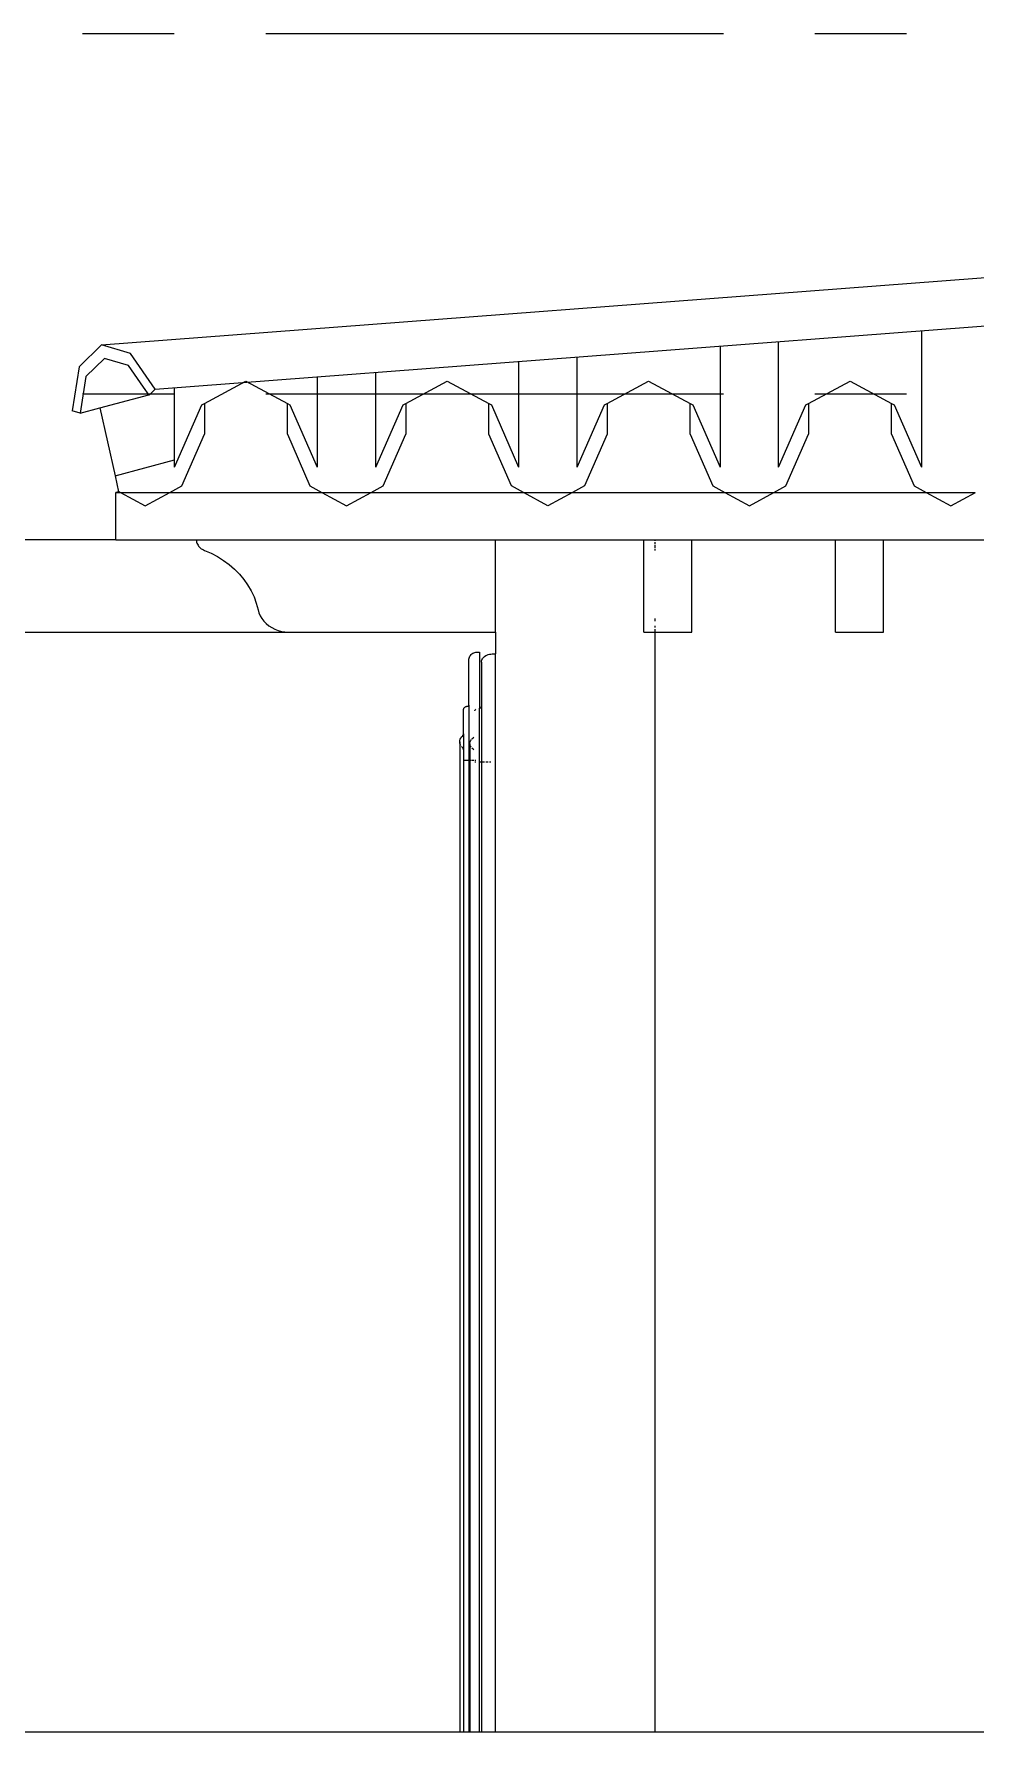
# Model space of a CAD drawing. Header units: millimetres. Extents: x -78046 to 260989, y -99288 to 158505.
# Drawn here: x 239099 to 240404, y 78694 to 81050 of the extents above; entities that cross this region are included whole.
import ezdxf

# ---------------------------------------------------------------- set-up
doc = ezdxf.new("R2010")
doc.units = ezdxf.units.MM
doc.header["$LTSCALE"] = 100
doc.linetypes.add('CENTER', pattern=[50.8, 31.75, -6.35, 6.35, -6.35])
for name, color, linetype, lineweight in [('-CENTER', 143, 'CENTER', 13), ('-HATCH', 8, 'Continuous', 5), ('-LINE1', 7, 'Continuous', 18)]:
    doc.layers.add(name, color=color, linetype=linetype, lineweight=lineweight)

msp = doc.modelspace()

# ---------------------------------------------------------------- linework, layer by layer
at = {"layer": '-CENTER', "ltscale": 0.2}
for p, q in [((256311.3, 81049.9), (223492.9, 81049.9)), ((256311.3, 80549.9), (223492.9, 80549.9))]:
    msp.add_line(p, q, dxfattribs=at)
at = {"layer": '-HATCH'}
for p, q in [((239267.1, 80557.1), (241727, 80744.5)), ((240330, 80638.1), (240330, 80448.8)), ((240050.6, 80616.8), (240050.6, 80448.8)), ((240131.9, 80448.8), (240131.9, 80623)), ((239771.2, 80595.5), (239771.2, 80448.8)), ((239852.5, 80448.8), (239852.5, 80601.7)), ((239293.7, 80448.8), (239293.7, 80559.1)), ((239335.2, 80537.2), (239392.8, 80568.3)), ((239392.8, 80568.3), (239450.4, 80537.2)), ((239491.8, 80574.2), (239491.8, 80448.8)), ((239573.1, 80448.8), (239573.1, 80580.4)), ((239614.6, 80537.2), (239672.2, 80568.3)), ((239672.2, 80568.3), (239729.8, 80537.2)), ((239894, 80537.2), (239951.6, 80568.3)), ((239951.6, 80568.3), (240009.2, 80537.2)), ((240173.4, 80537.2), (240231, 80568.3)), ((240231, 80568.3), (240288.6, 80537.2)), ((239293.7, 80448.8), (239331.6, 80535.2)), ((239331.6, 80535.2), (239335.2, 80537.2)), ((239335.2, 80537.2), (239335.2, 80494.4)), ((239450.4, 80494.4), (239450.4, 80537.2)), ((239450.4, 80537.2), (239454, 80535.2)), ((239454, 80535.2), (239491.8, 80448.8)), ((239573.1, 80448.8), (239611, 80535.2)), ((239611, 80535.2), (239614.6, 80537.2)), ((239614.6, 80537.2), (239614.6, 80494.4)), ((239729.8, 80494.4), (239729.8, 80537.2)), ((239729.8, 80537.2), (239733.4, 80535.2)), ((239733.4, 80535.2), (239771.2, 80448.8)), ((239852.5, 80448.8), (239890.4, 80535.2)), ((239890.4, 80535.2), (239894, 80537.2)), ((239894, 80537.2), (239894, 80494.4)), ((240009.2, 80494.4), (240009.2, 80537.2)), ((240009.2, 80537.2), (240012.8, 80535.2)), ((240012.8, 80535.2), (240050.6, 80448.8)), ((240131.9, 80448.8), (240169.8, 80535.2)), ((240169.8, 80535.2), (240173.4, 80537.2)), ((240173.4, 80537.2), (240173.4, 80494.4)), ((240288.6, 80494.4), (240288.6, 80537.2)), ((240288.6, 80537.2), (240292.2, 80535.2)), ((240292.2, 80535.2), (240330, 80448.8)), ((239190.2, 80531.1), (239211.3, 80437)), ((239303.9, 80422.7), (239335.2, 80494.4)), ((239450.4, 80494.4), (239481.7, 80422.7)), ((239583.3, 80422.7), (239614.6, 80494.4)), ((239761.1, 80422.7), (239729.8, 80494.4)), ((239894, 80494.4), (239862.7, 80422.7)), ((240009.2, 80494.4), (240040.5, 80422.7)), ((240142.1, 80422.7), (240173.4, 80494.4)), ((240288.6, 80494.4), (240319.9, 80422.7)), ((239211.3, 80437), (239293.7, 80458.9)), ((239211.3, 80437), (239216.2, 80414.8)), ((239287.2, 80413.7), (239303.9, 80422.7)), ((239481.7, 80422.7), (239498.4, 80413.7)), ((239566.6, 80413.7), (239583.3, 80422.7)), ((239777.8, 80413.7), (239761.1, 80422.7)), ((239862.7, 80422.7), (239846, 80413.7)), ((240040.5, 80422.7), (240057.2, 80413.7)), ((240125.4, 80413.7), (240142.1, 80422.7)), ((240319.9, 80422.7), (240336.6, 80413.7)), ((239216.2, 80414.8), (239212.2, 80413.7)), ((239212.2, 80413.7), (239498.4, 80413.7)), ((239216.1, 80415.3), (239219, 80413.7)), ((239219, 80413.7), (239253.1, 80395.3)), ((239219.8, 80413.7), (239286.4, 80413.7)), ((239253.1, 80395.3), (239287.2, 80413.7)), ((239498.4, 80413.7), (239532.5, 80395.3)), ((239499.2, 80413.7), (239565.8, 80413.7)), ((239532.5, 80395.3), (239566.6, 80413.7)), ((239566.6, 80413.7), (239777.8, 80413.7)), ((239811.9, 80395.3), (239777.8, 80413.7)), ((239778.6, 80413.7), (239845.2, 80413.7)), ((239846, 80413.7), (239811.9, 80395.3)), ((239846, 80413.7), (240057.2, 80413.7)), ((240057.2, 80413.7), (240091.3, 80395.3)), ((240058, 80413.7), (240124.6, 80413.7)), ((240091.3, 80395.3), (240125.4, 80413.7)), ((240125.4, 80413.7), (240336.6, 80413.7)), ((240336.6, 80413.7), (240370.7, 80395.3)), ((240337.4, 80413.7), (240404, 80413.7)), ((240370.7, 80395.3), (240404.8, 80413.7))]:
    msp.add_line(p, q, dxfattribs=at)
at = {"layer": '-LINE1', "color": 0, "lineweight": 20}
for p, q in [((239192.5, 80618.6), (241383.8, 80785.6)), ((239192.5, 80618.6), (239161.5, 80588.2)), ((239232.9, 80606.6), (239192.5, 80618.6)), ((239267.2, 80556.9), (239232.9, 80606.6)), ((239161.5, 80588.2), (239151.6, 80527)), ((239196.7, 80599.6), (239170.9, 80574.4)), ((239230.2, 80589.7), (239196.7, 80599.6)), ((239250.7, 80559.9), (239230.2, 80589.7)), ((239170.9, 80574.4), (239162.8, 80523.7)), ((239258.6, 80548.5), (239250.7, 80559.9)), ((239190.2, 80531.1), (239258.1, 80549.2)), ((239267.2, 80556.9), (239258.6, 80548.5)), ((239162.8, 80523.7), (239151.6, 80527)), ((239162.8, 80523.7), (239190.2, 80531.1)), ((239212.2, 80348), (239212.2, 80413.7)), ((239212.2, 80348), (236644.2, 80348)), ((239212.2, 80348), (239324, 80348)), ((239324, 80348), (239324.2, 80346.4)), ((239324, 80348), (239739.2, 80348)), ((239324.2, 80346.4), (239324.5, 80344.9)), ((239739.2, 80220), (239739.2, 80348)), ((239739.2, 80348), (239945, 80348)), ((239945, 80348), (239960.8, 80348)), ((239945, 80220), (239945, 80348)), ((239960.8, 80346.4), (239960.8, 80348)), ((239960.8, 80348), (240011.5, 80348)), ((240011.5, 80348), (240210.9, 80348)), ((240011.5, 80220), (240011.5, 80348)), ((240210.9, 80348), (240277.3, 80348)), ((240210.9, 80220), (240210.9, 80348)), ((240277.3, 80348), (240476.7, 80348)), ((240277.3, 80220), (240277.3, 80348)), ((239324.5, 80344.9), (239325, 80343.4)), ((239325, 80343.4), (239325.6, 80341.9)), ((239325.6, 80341.9), (239326.4, 80340.5)), ((239326.4, 80340.5), (239327.3, 80339.2)), ((239327.3, 80339.2), (239328.4, 80337.9)), ((239328.4, 80337.9), (239329.6, 80336.8)), ((239329.6, 80336.8), (239330.9, 80335.7)), ((239330.9, 80335.7), (239332.3, 80334.8)), ((239332.3, 80334.8), (239333.8, 80334)), ((239333.8, 80334), (239335.4, 80333.3)), ((239335.4, 80333.3), (239344.6, 80329.3)), ((239344.6, 80329.3), (239353.4, 80324.7)), ((239353.4, 80324.7), (239361.8, 80319.5)), ((239960.8, 80341.9), (239960.8, 80344.9)), ((239960.8, 80336.8), (239960.8, 80340.5)), ((239960.8, 80333.3), (239960.8, 80335.7)), ((239361.8, 80319.5), (239369.7, 80313.7)), ((239369.7, 80313.7), (239377, 80307.3)), ((239377, 80307.3), (239383.8, 80300.4)), ((239383.8, 80300.4), (239389.9, 80293)), ((239389.9, 80293), (239395.3, 80285.3)), ((239395.3, 80285.3), (239400.1, 80277.1)), ((239400.1, 80277.1), (239404.1, 80268.7)), ((239404.1, 80268.7), (239407.3, 80259.9)), ((239407.3, 80259.9), (239409.8, 80251)), ((239409.8, 80251), (239411, 80246.7)), ((239411, 80246.7), (239412.8, 80242.6)), ((239412.8, 80242.6), (239415.1, 80238.7)), ((239415.1, 80238.7), (239417.9, 80235.1)), ((239417.9, 80235.1), (239421.1, 80231.7)), ((239421.1, 80231.7), (239424.8, 80228.7)), ((239424.8, 80228.7), (239428.7, 80226.1)), ((239960.8, 80235.1), (239960.8, 80238.7)), ((239960.8, 80226.1), (239960.8, 80228.7)), ((236772.1, 80220), (239451.9, 80220)), ((239428.7, 80226.1), (239433, 80224)), ((239433, 80224), (239437.5, 80222.2)), ((239437.5, 80222.2), (239442.2, 80221)), ((239442.2, 80221), (239447, 80220.2)), ((239447, 80220.2), (239451.9, 80220)), ((239451.9, 80220), (239739.2, 80220)), ((239739.2, 80220), (239739.2, 80189.6)), ((239945, 80220), (239960.8, 80220)), ((239960.8, 80221), (239960.8, 80224)), ((239960.8, 80220), (239960.8, 80220.2)), ((239960.8, 80220), (240011.5, 80220)), ((239960.8, 78693.7), (239960.8, 80220)), ((240210.9, 80220), (240277.3, 80220)), ((239702.1, 80180.8), (239702.2, 80182)), ((239702.1, 80118.7), (239702.1, 80180.8)), ((239702.2, 80182.3), (239702.5, 80183.7)), ((239702.2, 80182), (239702.2, 80182.3)), ((239702.5, 80183.7), (239702.9, 80185.1)), ((239702.9, 80185.1), (239703.6, 80186.4)), ((239703.6, 80186.4), (239704.4, 80187.6)), ((239704.4, 80187.6), (239705.4, 80188.7)), ((239705.4, 80188.7), (239706.5, 80189.7)), ((239706.5, 80189.7), (239707.7, 80190.5)), ((239707.7, 80190.5), (239709, 80191.2)), ((239709, 80191.2), (239710.4, 80191.7)), ((239710.4, 80191.7), (239711.9, 80191.9)), ((239711.9, 80191.9), (239713.3, 80192)), ((239713.3, 80192), (239717.1, 80192)), ((239717.1, 80192), (239717.1, 80114.6)), ((239719.9, 80179.9), (239720.2, 80181.3)), ((239720.2, 80181.3), (239720.9, 80182.7)), ((239720.9, 80182.7), (239721.7, 80184)), ((239721.7, 80184), (239722.8, 80185.2)), ((239722.8, 80185.2), (239724, 80186.3)), ((239724, 80186.3), (239725.5, 80187.3)), ((239725.5, 80187.3), (239727.1, 80188.1)), ((239727.1, 80188.1), (239728.8, 80188.8)), ((239728.8, 80188.8), (239730.6, 80189.3)), ((239730.6, 80189.3), (239732.5, 80189.5)), ((239732.5, 80189.5), (239734.4, 80189.6)), ((239734.4, 80189.6), (239739.2, 80189.6)), ((239739.2, 78693.7), (239739.2, 80189.6)), ((239719.7, 80178.4), (239719.9, 80179.6)), ((239719.7, 80178.4), (239719.7, 80116.5)), ((239719.9, 80179.6), (239719.9, 80179.9)), ((239694.6, 80112.1), (239694.8, 80112.9)), ((239694.6, 80111.9), (239694.6, 80112.1)), ((239694.6, 80111.4), (239694.6, 80111.9)), ((239694.6, 80078.6), (239694.6, 80111.4)), ((239694.8, 80112.9), (239695, 80113.6)), ((239695, 80113.6), (239695.3, 80114.2)), ((239695.3, 80114.2), (239695.7, 80114.8)), ((239695.7, 80114.8), (239696.2, 80115.4)), ((239696.2, 80115.4), (239696.8, 80115.9)), ((239696.8, 80115.9), (239697.4, 80116.3)), ((239697.4, 80116.3), (239698.1, 80116.6)), ((239698.1, 80116.6), (239698.8, 80116.8)), ((239698.8, 80116.8), (239699.5, 80117)), ((239699.5, 80117), (239700.2, 80117)), ((239700.2, 80117), (239700.8, 80117.1)), ((239700.8, 80117.1), (239701.3, 80117.4)), ((239701.3, 80117.4), (239701.7, 80117.8)), ((239701.7, 80117.8), (239702, 80118.3)), ((239702, 80118.3), (239702.1, 80118.7)), ((239702.1, 80118.7), (239702.1, 80042)), ((239710.4, 80110.9), (239710.5, 80111.2)), ((239710.5, 80111.2), (239711, 80111.8)), ((239711, 80111.8), (239711.5, 80112.4)), ((239711.5, 80112.4), (239711.9, 80112.8)), ((239717.1, 80114.6), (239717.3, 80114.6)), ((239717.1, 80039.6), (239717.1, 80114.6)), ((239717.3, 80114.6), (239718.1, 80114.7)), ((239718.1, 80114.7), (239718.7, 80115)), ((239718.7, 80115), (239719.3, 80115.4)), ((239719.3, 80115.4), (239719.6, 80115.9)), ((239719.6, 80115.9), (239719.7, 80116.5)), ((239719.7, 80116.5), (239719.7, 80039.6)), ((239689.6, 80067.7), (239689.7, 80069.5)), ((239689.6, 80067.5), (239689.6, 80067.7)), ((239689.7, 80066), (239689.6, 80067.5)), ((239689.6, 80067.5), (239689.6, 78693.7)), ((239689.7, 80069.5), (239690.2, 80071.2)), ((239690.2, 80064.2), (239689.7, 80066)), ((239690.2, 80071.2), (239690.9, 80072.9)), ((239690.9, 80062.6), (239690.2, 80064.2)), ((239690.9, 80072.9), (239691.9, 80074.4)), ((239691.9, 80074.4), (239693.6, 80076.2)), ((239693.6, 80076.2), (239694, 80076.8)), ((239694, 80076.8), (239694.3, 80077.4)), ((239694.3, 80077.4), (239694.5, 80078.1)), ((239694.5, 80078.1), (239694.6, 80078.6)), ((239694.6, 80078.6), (239694.6, 80056.6)), ((239703.5, 80065.3), (239703.7, 80067.1)), ((239703.5, 80065.1), (239703.5, 80065.3)), ((239703.7, 80063.6), (239703.5, 80065.1)), ((239703.5, 80065.1), (239703.5, 80042)), ((239703.7, 80067.1), (239704.3, 80068.8)), ((239704.3, 80061.8), (239703.7, 80063.6)), ((239704.3, 80068.8), (239705.2, 80070.5)), ((239705.2, 80070.5), (239705.4, 80070.7)), ((239706.5, 80072), (239708.8, 80073.8)), ((239706.5, 80071.9), (239706.5, 80072)), ((239708.8, 80073.8), (239709, 80074.1)), ((239693.6, 80059.3), (239691.9, 80061.1)), ((239694, 80058.7), (239693.6, 80059.3)), ((239694.3, 80058.1), (239694, 80058.7)), ((239694.5, 80057.4), (239694.3, 80058.1)), ((239694.6, 80056.6), (239694.5, 80057.4)), ((239694.6, 80056.6), (239694.6, 80042)), ((239696.2, 80042), (239694.6, 80042)), ((239694.6, 80042), (239694.6, 78693.7)), ((239700.8, 80042), (239696.8, 80042)), ((239702, 80042), (239701.3, 80042)), ((239703.5, 80042), (239702.1, 80042)), ((239702.1, 80042), (239702.1, 78693.7)), ((239705.2, 80042), (239703.5, 80042)), ((239703.5, 80042), (239703.5, 78693.7)), ((239705.2, 80060.2), (239704.3, 80061.8)), ((239708.8, 80056.9), (239706.5, 80058.7)), ((239709, 80042), (239706.5, 80042)), ((239709, 80056.6), (239708.8, 80056.9)), ((239711.9, 80042), (239710.4, 80042)), ((239711.9, 80039.6), (239710.4, 80039.6)), ((239718.1, 80039.6), (239717.1, 80039.6)), ((239717.1, 78693.7), (239717.1, 80039.6)), ((239719.6, 80039.6), (239718.7, 80039.6)), ((239724, 80039.6), (239719.7, 80039.6)), ((239719.7, 80039.6), (239719.7, 78693.7)), ((239728.8, 80039.6), (239725.5, 80039.6)), ((239732.5, 80039.6), (239730.6, 80039.6)), ((239689.6, 78693.7), (237076.1, 78693.7)), ((239694.6, 78693.7), (239689.6, 78693.7)), ((239702.1, 78693.7), (239694.6, 78693.7)), ((239703.5, 78693.7), (239702.1, 78693.7)), ((239717.1, 78693.7), (239703.5, 78693.7)), ((239719.7, 78693.7), (239717.1, 78693.7)), ((239739.2, 78693.7), (239719.7, 78693.7)), ((239960.8, 78693.7), (239739.2, 78693.7)), ((241633, 78693.7), (239960.8, 78693.7))]:
    msp.add_line(p, q, dxfattribs=at)

doc.saveas('drawing.dxf')
